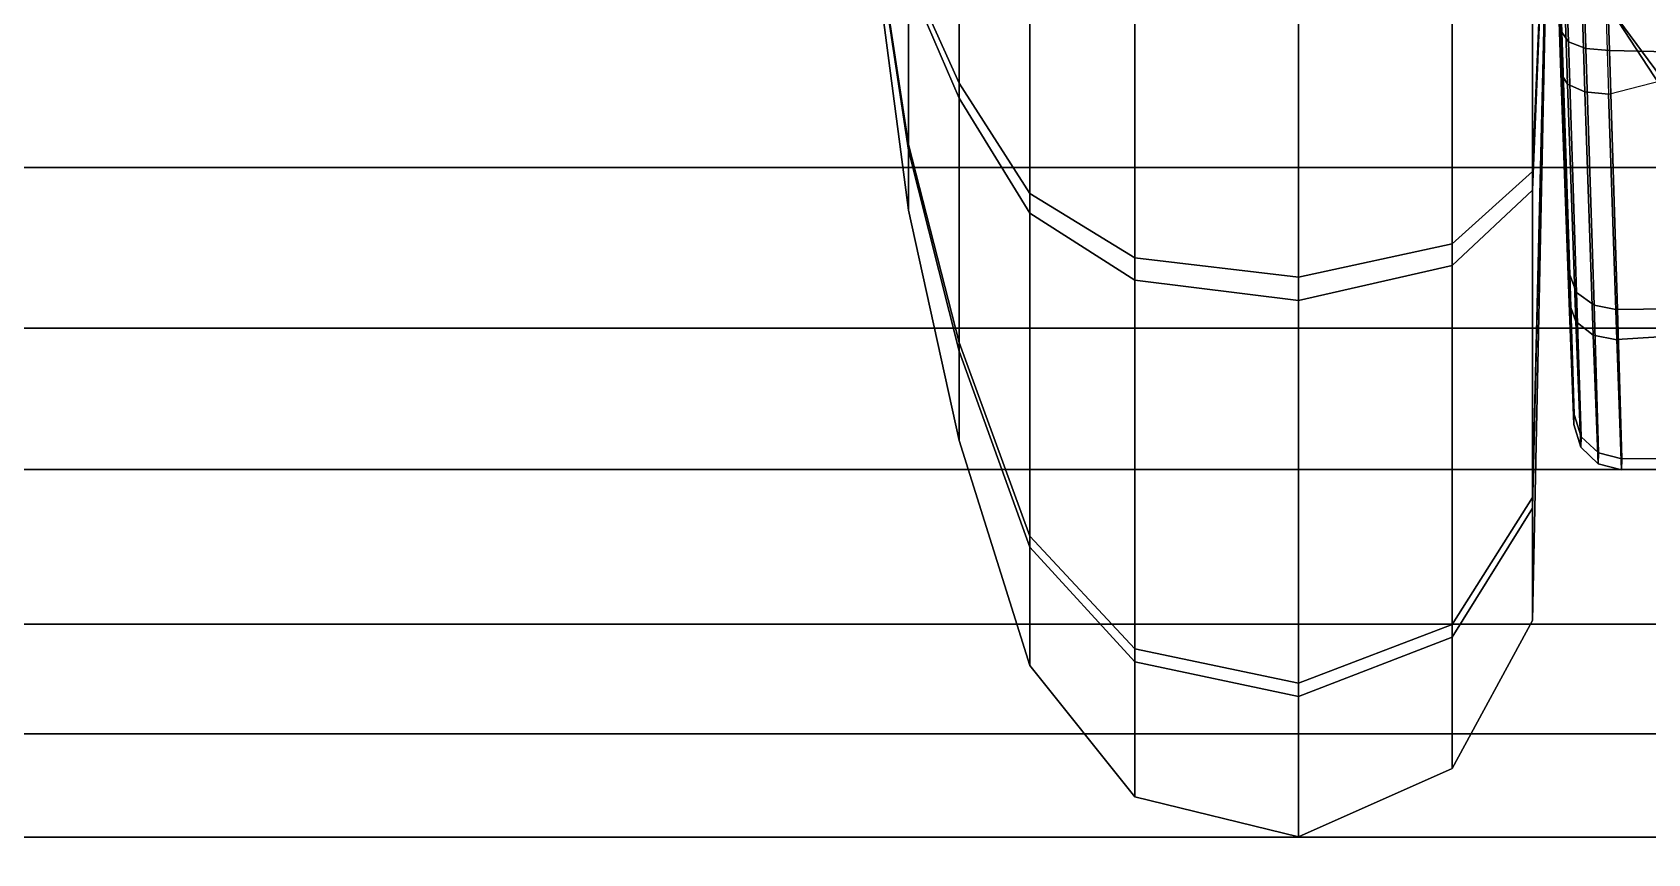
# Model space of a CAD drawing. Extents: x -14.5 to 14.5, y -12.2 to 16.5.
# Drawn here: x -2.193 to -0.918, y 9.789 to 10.436 of the extents above; entities that cross this region are included whole.
import ezdxf

# ---------------------------------------------------------------- set-up
doc = ezdxf.new("R2010")
doc.units = 0
doc.header["$MEASUREMENT"] = 0
doc.layers.add('FABRICBACK', color=82, linetype='Continuous')
doc.layers.add('SEAT-FRAME', color=253, linetype='Continuous')

msp = doc.modelspace()

# ---------------------------------------------------------------- linework, layer by layer
at = {"layer": 'FABRICBACK'}
for points in [[(-9.51334422560251, 10.44777706381632, 38.13289645695872), (-9.754897228656205, 10.32956624152104, 37.90311713329837), (9.754897230162612, 10.32956624009842, 37.90311713329837), (9.513344227125913, 10.447777062429, 38.13289645695872)], [(-9.987065372393317, 10.20299812195219, 37.62979759522946), (9.98706537388091, 10.20299812049581, 37.62979759522946), (9.754897230162612, 10.32956624009842, 37.90311713329837), (-9.754897228656205, 10.32956624152104, 37.90311713329837)], [(-9.987065372393317, 10.20299812195219, 37.62979759522946), (-10.16024973009132, 10.0913998041658, 37.35771225269806), (10.160249731563, 10.09139980268378, 37.35771225269806), (9.98706537388091, 10.20299812049581, 37.62979759522946)], [(-10.30640487925814, 9.969591964479037, 37.01593875741415), (10.30640488071253, 9.96959196297587, 37.01593875741415), (10.160249731563, 10.09139980268378, 37.35771225269806), (-10.16024973009132, 10.0913998041658, 37.35771225269806)], [(-10.30640487925814, 9.969591964479037, 37.01593875741415), (-10.37466778899017, 9.88313737424312, 36.73393920888461), (10.37466779043154, 9.883137372729834, 36.73393920888461), (10.30640488071253, 9.96959196297587, 37.01593875741415)], [(-10.40441296818557, 9.801553126769704, 36.42806833939031), (10.40441296961535, 9.801553125252553, 36.42806833939031), (10.37466779043154, 9.883137372729834, 36.73393920888461), (-10.37466778899017, 9.88313737424312, 36.73393920888461)], [(-10.40441296818557, 9.801553126769704, 36.42806833939031), (-10.39322935217626, 9.724376563949022, 36.09407424735329), (10.3932293535949, 9.724376562433292, 36.09407424735329), (10.40441296961535, 9.801553125252553, 36.42806833939031)]]:
    msp.add_3dface(points, dxfattribs=at)
at = {"layer": 'SEAT-FRAME'}
for points in [[(-0.9948113047719289, 10.683986556288, 21.10433190732155), (-0.9862683853385761, 10.43619967441134, 21.05485191859904), (-0.9810305450122314, 10.42860603491715, 21.07177265674878), (-0.9897609913676888, 10.68471444775241, 21.12311135351896)], [(-0.9897609913676888, 10.68471444775241, 21.12311135351896), (-0.9810305450122314, 10.42860603491715, 21.07177265674878), (-0.9672993335030924, 10.42335013721708, 21.08423171657748), (-0.9759948144870805, 10.68542174981997, 21.13685157995596)], [(-0.9759948144870805, 10.68542174981997, 21.13685157995596), (-0.9672993335030924, 10.42335013721708, 21.08423171657748), (-0.9486797758735861, 10.42181172708388, 21.08895839370254), (-0.9571994554376033, 10.68592217707857, 21.14187715303152)], [(-0.8318472658748988, 10.41912015583864, 21.12343326765037), (-0.8680453430323496, 10.68895112437735, 21.1928002560725), (-0.9571994554376033, 10.68592217707857, 21.14187715303152), (-0.9486799526061418, 10.42181772443644, 21.08895334291608)], [(-1.46169172047712, 10.3960103376408, 21.03843287244305), (-1.46169172047712, 10.67275822622503, 21.10896909697939), (-1.501778248640335, 10.67053622346577, 20.92740367442437), (-1.501778248640335, 10.48486873808122, 20.88008160268183)], [(-1.40599488372095, 10.30919014465894, 21.19315192805678), (-1.40599488372095, 10.67492926134844, 21.2863698260812), (-1.46169172047712, 10.67275822622503, 21.10896909697939), (-1.46169172047712, 10.3960103376408, 21.03843287244305)], [(-1.322997780171704, 10.25852328539509, 21.28344346447315), (-1.322997780171704, 10.67619624230406, 21.38989801999659), (-1.40599488372095, 10.67492926134844, 21.2863698260812), (-1.40599488372095, 10.30919014465894, 21.19315192805678)], [(-1.19407059400595, 10.24315697747738, 21.31082719362266), (-1.19407059400595, 10.67658049385926, 21.42129617904928), (-1.322997780171704, 10.67619624230406, 21.38989801999659), (-1.322997780171704, 10.25852328539509, 21.28344346447315)], [(-1.072759739668641, 10.2694732006629, 21.26393002536295), (-1.072759739668641, 10.67592242753994, 21.36752392837806), (-1.19407059400595, 10.67658049385926, 21.42129617904928), (-1.19407059400595, 10.24315697747738, 21.31082719362266)], [(-1.009448394485617, 10.32654222449531, 21.16222942819829), (-1.009448394485617, 10.67449535336584, 21.25091411573717), (-1.072759739668641, 10.67592242753994, 21.36752392837806), (-1.072759739668641, 10.2694732006629, 21.26393002536295)], [(-1.009448394485617, 10.67449535336584, 21.25091411573717), (-1.009448394485617, 10.32654222449531, 21.16222942819829), (-0.9949890399576589, 10.6660066688047, 20.55728239416911)], [(-1.46169172047712, 10.65925511138431, 20.00559569135882), (-1.46169172047712, 10.38431629715853, 20.08288347331543), (-1.501778248640335, 10.47702331927314, 20.23901274031735), (-1.501778248640335, 10.66147711414402, 20.1871611139139)], [(-1.40599488372095, 10.65708407626096, 19.82819496225696), (-1.40599488372095, 10.29373576103819, 19.93033545282506), (-1.46169172047712, 10.38431629715853, 20.08288347331543), (-1.46169172047712, 10.65925511138431, 20.00559569135882)], [(-1.322997780171704, 10.65581709530579, 19.72466676834162), (-1.322997780171704, 10.24087442638711, 19.8413108973642), (-1.40599488372095, 10.29373576103819, 19.93033545282506), (-1.40599488372095, 10.65708407626096, 19.82819496225696)], [(-1.19407059400595, 10.65543284375008, 19.69326860928894), (-1.19407059400595, 10.2248425752523, 19.81431141977029), (-1.322997780171704, 10.24087442638711, 19.8413108973642), (-1.322997780171704, 10.65581709530579, 19.72466676834162)], [(-1.072759739668641, 10.65609091006934, 19.74704085996015), (-1.072759739668641, 10.25229860273794, 19.86055052171045), (-1.19407059400595, 10.2248425752523, 19.81431141977029), (-1.19407059400595, 10.65543284375008, 19.69326860928894)], [(-1.009448394485617, 10.65751798424344, 19.86365067260104), (-1.009448394485617, 10.31183939154636, 19.9608240447009), (-1.072759739668641, 10.25229860273794, 19.86055052171045), (-1.072759739668641, 10.65609091006934, 19.74704085996015)], [(-1.009448394485617, 10.06954831933649, 20.91144967142773), (-1.009448394485617, 9.972374947236517, 20.56577107873014), (-0.9949890399576589, 10.6660066688047, 20.55728239416911)], [(-1.009448394485617, 10.32654222449531, 21.16222942819829), (-1.009448394485617, 10.06954831933649, 20.91144967142773), (-0.9949890399576589, 10.6660066688047, 20.55728239416911)], [(-1.009448394485617, 10.31183939154636, 19.9608240447009), (-1.009448394485617, 10.65751798424344, 19.86365067260104), (-0.9949890399576589, 10.6660066688047, 20.55728239416911)], [(-1.009448394485617, 10.06105963477535, 20.21781794985961), (-1.009448394485617, 10.31183939154636, 19.9608240447009), (-0.9949890399576589, 10.6660066688047, 20.55728239416911)], [(-1.009448394485617, 9.972374947236517, 20.56577107873014), (-1.009448394485617, 10.06105963477535, 20.21781794985961), (-0.9949890399576589, 10.6660066688047, 20.55728239416911)], [(-0.9949890399576589, 10.66149779212628, 20.3422374382001), (-0.9948113047714742, 10.64802678112869, 20.0102328777381), (-0.9870555827141629, 10.40402762130321, 20.07593564809301), (-0.9920587214231773, 10.5638490666837, 20.36784927853702)], [(-0.9870555494539985, 10.40402660468237, 20.07593452411808), (-0.9948113047714742, 10.64802678112869, 20.0102328777381), (-0.9897609946370949, 10.6472987935399, 19.99145343700346), (-0.9818345637576726, 10.39533068327125, 20.05952795964257)], [(-0.9818345637576726, 10.39533068327125, 20.05952795964257), (-0.9897609946370949, 10.6472987935399, 19.99145343700346), (-0.9759948243705026, 10.6465913368894, 19.97771320907563), (-0.9681010594895838, 10.38926674503494, 20.04741756222435)], [(-0.9681010594895838, 10.38926674503494, 20.04741756222435), (-0.9759948243705026, 10.6465913368894, 19.97771320907563), (-0.9571994550876184, 10.6460911626541, 19.97268767347302), (-0.9494669241115616, 10.3874294148045, 20.0427880121691)], [(-0.9571994550876184, 10.6460911626541, 19.97268767347302), (-0.9494669241115616, 10.3874294148045, 20.0427880121691), (-0.8647075941637468, 10.40931362112985, 19.98558566699771), (-0.9036920101795545, 10.64358835759305, 19.90804016502662)], [(-0.8947052624087064, 10.37311572926706, 18.72403499933105), (-0.9510611974233143, 10.45880898646669, 18.96447225865941), (-0.9044509865003647, 10.64645227062954, 18.92516255715694), (-0.8324206537526493, 10.53869572048933, 18.67122505308478)], [(-0.9148095403755292, 10.63757069842723, 19.72241071659684), (-0.9320699027384762, 10.57111872602042, 19.47714635501907), (-0.7815379222165006, 10.34198475854191, 19.49724012127146), (-0.7675057379726695, 10.34978621908073, 19.82527486882768)], [(-1.501778248640335, 10.34773701495305, 20.74626574370095), (-1.501778248640335, 10.48486873808122, 20.88008160268183), (-1.525951854237917, 10.57509455220685, 20.71929351555517), (-1.525951854237917, 10.50626890562626, 20.65213208268605)], [(-1.501778248640335, 10.47702331927314, 20.23901274031735), (-1.501778248640335, 10.34320746029192, 20.37614446344574), (-1.525951854237917, 10.50399554741841, 20.46637027757109), (-1.525951854237917, 10.57115698028804, 20.39754463099038)], [(-0.9891494091806408, 10.49856449025322, 20.69250146756903), (-0.979888065708792, 10.245044499664, 20.90893100599661), (-0.9862683853785938, 10.43619967528559, 21.05485191669024), (-0.9915918146504055, 10.57187739641142, 20.75083022042358)], [(-0.8101022292520383, 10.33270241801341, 19.27146677497214), (-0.7815379222165006, 10.34198475854191, 19.49724012127146), (-0.9320699027384762, 10.57111872602042, 19.47714635501907), (-0.951401648886872, 10.52408719120473, 19.22685943615411)], [(-0.9920587214231773, 10.5638490666837, 20.36784927853702), (-0.9870555827141629, 10.40402762130321, 20.07593564809301), (-0.9804307892151769, 10.22286712819061, 20.23408745306423), (-0.9894704964610241, 10.49304722577119, 20.42919604815702)], [(-0.8418853883740667, 10.31157935491478, 19.04682269642396), (-0.8101022292520383, 10.33270241801341, 19.27146677497214), (-0.951401648886872, 10.52408719120473, 19.22685943615411), (-0.9510611974233143, 10.45880898646669, 18.96447225865941)], [(-1.501778248640335, 10.29588538854966, 20.56181194883007), (-1.501778248640335, 10.34773701495305, 20.74626574370095), (-1.525951854237917, 10.50626890562626, 20.65213208268605), (-1.525951854237917, 10.48024486368973, 20.55955575237644)], [(-1.501778248640335, 10.34320746029192, 20.37614446344574), (-1.501778248640335, 10.29588538854966, 20.56181194883007), (-1.525951854237917, 10.48024486368973, 20.55955575237644), (-1.525951854237917, 10.50399554741841, 20.46637027757109)], [(-0.9894704964610241, 10.49304722577119, 20.42919604815702), (-0.9804307892151769, 10.22286712819061, 20.23408745306423), (-0.9766563756243727, 10.12695034669434, 20.45467478820606), (-0.9879773163141863, 10.45501093872787, 20.51483380339809)], [(-0.9878630368107224, 10.4569735687565, 20.6085292872788), (-0.9764630283231668, 10.13485229733169, 20.69511142300226), (-0.979888065708792, 10.245044499664, 20.90893100599661), (-0.9891494091806408, 10.49856449025322, 20.69250146756903)], [(-1.46169172047712, 10.19160774795102, 20.83897276581527), (-1.46169172047712, 10.3960103376408, 21.03843287244305), (-1.501778248640335, 10.48486873808122, 20.88008160268183), (-1.501778248640335, 10.34773701495305, 20.74626574370095)], [(-1.46169172047712, 10.38431629715853, 20.08288347331543), (-1.46169172047712, 10.18485619053075, 20.28728606300504), (-1.501778248640335, 10.34320746029192, 20.37614446344574), (-1.501778248640335, 10.47702331927314, 20.23901274031735)], [(-0.9879773163141863, 10.45501093872787, 20.51483380339809), (-0.9766563756243727, 10.12695034669434, 20.45467478820606), (-0.9764630283231668, 10.13485229733169, 20.69511142300226), (-0.9878630368107224, 10.4569735687565, 20.6085292872788)], [(-0.8094884252493557, 10.2509242314743, 18.83234254187713), (-0.8418853883740667, 10.31157935491478, 19.04682269642396), (-0.9510611974233143, 10.45880898646669, 18.96447225865941), (-0.8947052624087064, 10.37311572926706, 18.72403499933105)], [(-0.9862683853385761, 10.43619967441134, 21.05485191859904), (-0.9798880475034366, 10.24504400070236, 20.90893142452208), (-0.9745086327674244, 10.23104397216878, 20.9208069990286), (-0.9810305450122314, 10.42860603491715, 21.07177265674878)], [(-0.9810305450122314, 10.42860603491715, 21.07177265674878), (-0.9745086327674244, 10.23104397216878, 20.9208069990286), (-0.9607969085212744, 10.22100493222911, 20.92959128078283), (-0.9672993335030924, 10.42335013721708, 21.08423171657748)], [(-0.9672993335030924, 10.42335013721708, 21.08423171657748), (-0.9607969085212744, 10.22100493222911, 20.92959128078283), (-0.9423000455125816, 10.2175236592675, 20.93301204665605), (-0.9486797758735861, 10.42181172708388, 21.08895839370254)], [(-0.7784171477292148, 10.21981707356485, 20.95137801948638), (-0.8318472658748988, 10.41912015583864, 21.12343326765037), (-0.9486799526061418, 10.42181772443644, 21.08895334291608), (-0.9423001399576378, 10.21754113705833, 20.93299691938248)], [(-0.980430787159321, 10.22286706862525, 20.23408740939092), (-0.9870555494539985, 10.40402660468237, 20.07593452411808), (-0.9818345637576726, 10.39533068327125, 20.05952795964257), (-0.9750626562548632, 10.20810928303217, 20.22314232928673)], [(-0.8647075941637468, 10.40931362112985, 19.98558566699771), (-0.7800622688647536, 10.20431873383393, 20.17456525167452), (-0.9428441042252871, 10.19387667955471, 20.211771298255), (-0.9494669241115616, 10.3874294148045, 20.0427880121691)], [(-1.40599488372095, 10.03905972746065, 20.92955330193561), (-1.40599488372095, 10.30919014465894, 21.19315192805678), (-1.46169172047712, 10.3960103376408, 21.03843287244305), (-1.46169172047712, 10.19160774795102, 20.83897276581527)], [(-0.9750626562548632, 10.20810928303217, 20.22314232928673), (-0.9818345637576726, 10.39533068327125, 20.05952795964257), (-0.9681010594895838, 10.38926674503494, 20.04741756222435), (-0.9613493828655351, 10.19751390233836, 20.21501355124033)], [(-0.9613493828655351, 10.19751390233836, 20.21501355124033), (-0.9681010594895838, 10.38926674503494, 20.04741756222435), (-0.9494669241115616, 10.3874294148045, 20.0427880121691), (-0.9428427687196859, 10.19382487444227, 20.21180624343427)], [(-1.40599488372095, 10.29373576103819, 19.93033545282506), (-1.40599488372095, 10.03013713491691, 20.20046587002352), (-1.46169172047712, 10.18485619053075, 20.28728606300504), (-1.46169172047712, 10.38431629715853, 20.08288347331543)], [(-1.46169172047712, 10.1143199659947, 20.56403395158932), (-1.46169172047712, 10.19160774795102, 20.83897276581527), (-1.501778248640335, 10.34773701495305, 20.74626574370095), (-1.501778248640335, 10.29588538854966, 20.56181194883007)], [(-1.46169172047712, 10.18485619053075, 20.28728606300504), (-1.46169172047712, 10.1143199659947, 20.56403395158932), (-1.501778248640335, 10.29588538854966, 20.56181194883007), (-1.501778248640335, 10.34320746029192, 20.37614446344574)], [(-1.009448394485617, 10.06954831933649, 20.91144967142773), (-1.009448394485617, 10.32654222449531, 21.16222942819829), (-1.072759739668641, 10.2694732006629, 21.26393002536295), (-1.072759739668641, 9.969274796346042, 20.9709904602361)], [(-1.009448394485617, 10.31183939154636, 19.9608240447009), (-1.009448394485617, 10.06105963477535, 20.21781794985961), (-1.072759739668641, 9.959359037611193, 20.16074892602708), (-1.072759739668641, 10.25229860273794, 19.86055052171045)], [(-1.322997780171704, 9.95003517199973, 20.98241463658681), (-1.322997780171704, 10.25852328539509, 21.28344346447315), (-1.40599488372095, 10.30919014465894, 21.19315192805678), (-1.40599488372095, 10.03905972746065, 20.92955330193561)], [(-1.322997780171704, 10.24087442638711, 19.8413108973642), (-1.322997780171704, 9.939845598500824, 20.14979901075938), (-1.40599488372095, 10.03013713491691, 20.20046587002352), (-1.40599488372095, 10.29373576103819, 19.93033545282506)], [(-1.072759739668641, 9.969274796346042, 20.9709904602361), (-1.072759739668641, 10.2694732006629, 21.26393002536295), (-1.19407059400595, 10.24315697747738, 21.31082719362266), (-1.19407059400595, 9.923035694405996, 20.99844648772174)], [(-1.19407059400595, 9.923035694405996, 20.99844648772174), (-1.19407059400595, 10.24315697747738, 21.31082719362266), (-1.322997780171704, 10.25852328539509, 21.28344346447315), (-1.322997780171704, 9.95003517199973, 20.98241463658681)], [(-1.072759739668641, 10.25229860273794, 19.86055052171045), (-1.072759739668641, 9.959359037611193, 20.16074892602708), (-1.19407059400595, 9.912461869351432, 20.13443270284151), (-1.19407059400595, 10.2248425752523, 19.81431141977029)], [(-1.19407059400595, 10.2248425752523, 19.81431141977029), (-1.19407059400595, 9.912461869351432, 20.13443270284151), (-1.322997780171704, 9.939845598500824, 20.14979901075938), (-1.322997780171704, 10.24087442638711, 19.8413108973642)], [(-0.9798880475034366, 10.24504400070236, 20.90893142452208), (-0.9764661205173866, 10.13496567428825, 20.69555287158531), (-0.9710120143988661, 10.11730934088382, 20.70019806752353), (-0.9745086327674244, 10.23104397216878, 20.9208069990286)], [(-0.9766563756248843, 10.1269503467098, 20.45467478822465), (-0.980430787159321, 10.22286706862525, 20.23408740939092), (-0.9750626562548632, 10.20810928303217, 20.22314232928673), (-0.9712063766866095, 10.10902039002548, 20.45120420613071)], [(-0.9745086327674244, 10.23104397216878, 20.9208069990286), (-0.9710120143988661, 10.11730934088382, 20.70019806752353), (-0.9573107221876853, 10.10452100424629, 20.70363222433568), (-0.9607969085212744, 10.22100493222911, 20.92959128078283)], [(-0.9607969085212744, 10.22100493222911, 20.92959128078283), (-0.9573107221876853, 10.10452100424629, 20.70363222433568), (-0.938878658822091, 10.09988241157669, 20.70497406480885), (-0.9423000455125816, 10.2175236592675, 20.93301204665605)], [(-0.7215345039770682, 10.10107692540032, 20.70688171646154), (-0.7784171477292148, 10.21981707356485, 20.95137801948638), (-0.9423001399576378, 10.21754113705833, 20.93299691938248), (-0.9388787106008749, 10.09991060536652, 20.70495229938135)], [(-0.9712063766866095, 10.10902039002548, 20.45120420613071), (-0.9750626562548632, 10.20810928303217, 20.22314232928673), (-0.9613493828655351, 10.19751390233836, 20.21501355124033), (-0.9575045276354786, 10.09603084364005, 20.44860595132943)], [(-0.9575045276354786, 10.09603084364005, 20.44860595132943), (-0.9613493828655351, 10.19751390233836, 20.21501355124033), (-0.9428427687196859, 10.19382487444227, 20.21180624343427), (-0.9390689138305106, 10.09131656062993, 20.44754708624444)], [(-0.7800622688647536, 10.20431873383393, 20.17456525167452), (-0.7113736790442999, 10.09505078147595, 20.41959827094522), (-0.9390692902736646, 10.0913534084707, 20.44752328154172), (-0.9428441042252871, 10.19387667955471, 20.211771298255)], [(-1.40599488372095, 9.93691923689255, 20.56620498671279), (-1.40599488372095, 10.03905972746065, 20.92955330193561), (-1.46169172047712, 10.19160774795102, 20.83897276581527), (-1.46169172047712, 10.1143199659947, 20.56403395158932)], [(-1.40599488372095, 10.03013713491691, 20.20046587002352), (-1.40599488372095, 9.93691923689255, 20.56620498671279), (-1.46169172047712, 10.1143199659947, 20.56403395158932), (-1.46169172047712, 10.18485619053075, 20.28728606300504)], [(-0.9764661205173866, 10.13496567428825, 20.69555287158531), (-0.9766563756248843, 10.1269503467098, 20.45467478822465), (-0.9712063766866095, 10.10902039002548, 20.45120420613071), (-0.9710120143988661, 10.11730934088382, 20.70019806752353)], [(-0.9710120143988661, 10.11730934088382, 20.70019806752353), (-0.9712063766866095, 10.10902039002548, 20.45120420613071), (-0.9575045276354786, 10.09603084364005, 20.44860595132943), (-0.9573107221876853, 10.10452100424629, 20.70363222433568)], [(-0.9573107221876853, 10.10452100424629, 20.70363222433568), (-0.9575045276354786, 10.09603084364005, 20.44860595132943), (-0.9390689138305106, 10.09131656062993, 20.44754708624444), (-0.938878658822091, 10.09988241157669, 20.70497406480885)], [(-0.7113736790442999, 10.09505078147595, 20.41959827094522), (-0.7215345039770682, 10.10107692540032, 20.70688171646154), (-0.9388787106008749, 10.09991060536652, 20.70495229938135), (-0.9390692902736646, 10.0913534084707, 20.44752328154172)], [(-1.009448394485617, 9.972374947236517, 20.56577107873014), (-1.009448394485617, 10.06954831933649, 20.91144967142773), (-1.072759739668641, 9.969274796346042, 20.9709904602361), (-1.072759739668641, 9.8557651345958, 20.5671981529043)], [(-1.009448394485617, 10.06105963477535, 20.21781794985961), (-1.009448394485617, 9.972374947236517, 20.56577107873014), (-1.072759739668641, 9.8557651345958, 20.5671981529043), (-1.072759739668641, 9.959359037611193, 20.16074892602708)], [(-1.322997780171704, 9.83339104297761, 20.56747196766824), (-1.322997780171704, 9.95003517199973, 20.98241463658681), (-1.40599488372095, 10.03905972746065, 20.92955330193561), (-1.40599488372095, 9.93691923689255, 20.56620498671279)], [(-1.322997780171704, 9.939845598500824, 20.14979901075938), (-1.322997780171704, 9.83339104297761, 20.56747196766824), (-1.40599488372095, 9.93691923689255, 20.56620498671279), (-1.40599488372095, 10.03013713491691, 20.20046587002352)], [(-1.072759739668641, 9.8557651345958, 20.5671981529043), (-1.072759739668641, 9.969274796346042, 20.9709904602361), (-1.19407059400595, 9.923035694405996, 20.99844648772174), (-1.19407059400595, 9.801992883924527, 20.56785621922378)], [(-1.072759739668641, 9.959359037611193, 20.16074892602708), (-1.072759739668641, 9.8557651345958, 20.5671981529043), (-1.19407059400595, 9.801992883924527, 20.56785621922378), (-1.19407059400595, 9.912461869351432, 20.13443270284151)], [(-1.19407059400595, 9.801992883924527, 20.56785621922378), (-1.19407059400595, 9.923035694405996, 20.99844648772174), (-1.322997780171704, 9.95003517199973, 20.98241463658681), (-1.322997780171704, 9.83339104297761, 20.56747196766824)], [(-1.19407059400595, 9.912461869351432, 20.13443270284151), (-1.19407059400595, 9.801992883924527, 20.56785621922378), (-1.322997780171704, 9.83339104297761, 20.56747196766824), (-1.322997780171704, 9.939845598500824, 20.14979901075938)]]:
    msp.add_3dface(points, dxfattribs=at)

doc.saveas('drawing.dxf')
